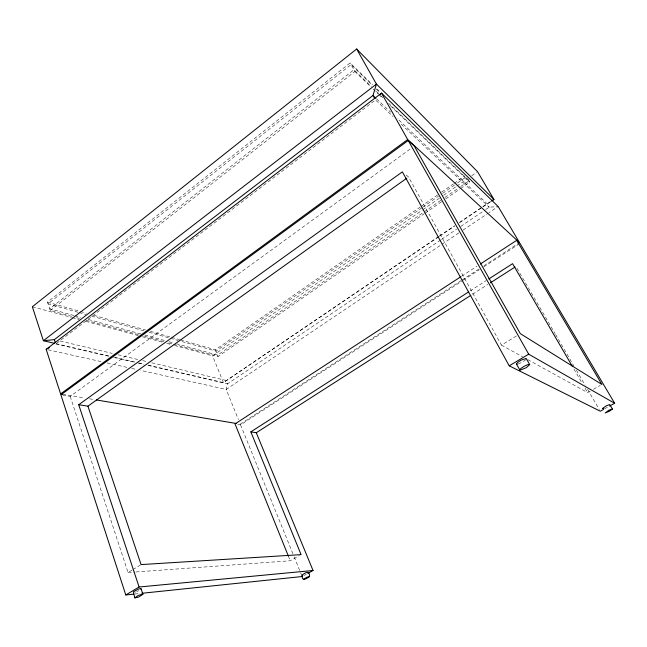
<?xml version="1.0" encoding="UTF-8"?>
<svg xmlns="http://www.w3.org/2000/svg" width="647" height="647" viewBox="0 0 647 647"><rect width="100%" height="100%" fill="white"/><g stroke="black" fill="none" stroke-linecap="round" stroke-linejoin="round"><path stroke-width="0.49" stroke-dasharray="3.23 2.43" d="M525.874 359.57L523.019 361.762L518.134 364.075M71.615 316.326L50.264 310.479L47.498 302.149L350.108 62.921L372.518 84.692M50.264 310.479L354.871 71.493L350.108 62.921M56.556 343.355L375.495 99.945L393.093 116.557M62.767 395.155L70.2 396.401L410.991 148.438M180.464 339.877L215.411 349.792L420.178 207.072M421.003 206.498L437.59 194.941M441.731 192.046L453.337 183.958M454.17 183.384L464.942 175.871M421.909 207.76L215.952 351.127L179.073 340.734M422.742 207.186L438.456 196.243M442.588 193.364L456.653 183.578M457.478 183.004L466.576 176.663M174.577 345.498L212.564 355.85L422.07 210.275M422.895 209.701L439.459 198.192M443.599 195.313L456.014 186.684M456.847 186.11L467.611 178.629M471.752 175.749L476.718 172.296M440.785 200.36L217.594 355.13L176.833 343.88M444.934 197.489L459.863 187.129M460.696 186.554L468.994 180.804L388.653 103.294M173.501 344.244L218.136 356.473L424.117 213.817M424.95 213.243L441.561 201.743M445.718 198.864L459.831 189.086M460.664 188.512L469.803 182.187L467.061 177.496M438.569 236.551L223.433 382.62L147.67 364.989M439.402 235.985L454.461 225.787M459.483 222.39L482.064 207.089M482.897 206.522L490.523 201.565M438.852 236.753L223.433 382.62L212.564 355.85M439.685 236.195L454.72 226.013M459.726 222.625L482.274 207.355M483.107 206.789L490.62 201.702M440.68 239.964L227.518 383.865L226.199 389.429L238.444 419.588M441.513 239.398L456.564 229.248M460.737 226.426L484.983 210.057M485.816 209.491L489.164 207.234L498.141 206.506L488.938 212.693M458.812 232.96L226.199 389.429L140.617 370.391M463.001 230.146L488.105 213.259M461.699 276.172L476.92 266.249M461.149 280.588L240.296 424.149L238.306 423.817M461.998 280.038L478.917 269.039M483.996 265.739L517.843 243.741M237.813 424.4L240.579 424.861L462.403 280.774M463.252 280.224L479.338 269.775M483.568 267.025L519.129 243.927M470.078 290.98L486.229 280.604M472.504 294.272L487.83 284.454M70.2 396.401L128.057 572.53L132.125 570.056M132.942 569.554L140.27 565.098M406.203 175.046L408.5 176.963L501.441 345.118L516.88 335.712M136.113 571.948L290.244 560.763L299.424 555.571M527.815 359.651L587.589 392.575L590.121 391.144M593.485 389.243L600.222 385.434M303.823 575.604L306.338 574.204M604.524 408.88L607.897 407.012M138.765 590.654L136.711 591.633M134.746 592.312L135.684 592.021M134.802 594.019L139.817 593.493M128.057 572.53L135.102 572.021M62.597 394.266L84.442 397.937M89.407 398.778L94.365 399.611M48.145 349.825L102.25 361.859M107.167 362.959L127.823 367.553M131.762 368.426L136.679 369.518M56.152 343.686L109.294 356.06M115.198 357.435L137.827 362.7M138.814 362.927L143.731 364.075M55.747 343.969L108.753 356.279M113.662 357.419L134.277 362.207M138.199 363.121L144.087 364.487M148.017 365.401L227.518 383.865L226.127 380.444L151.511 362.724M60.22 341.05L112.246 353.399M118.134 354.799L138.749 359.7M142.68 360.63L147.589 361.794M32.35 306.743L71.316 317.362M72.286 317.628L79.112 319.481M85.93 321.341L138.531 335.672M142.429 336.739L162.882 342.312M166.78 343.371L170.679 344.43M76.467 317.653L80.349 318.72M86.172 320.314L139.542 334.936M144.394 336.262L163.796 341.584M168.649 342.91L172.531 343.978M73.968 315.501L49.706 308.805L353.917 69.771L371.289 86.536M74.939 315.768L80.762 317.378M88.526 319.521L140.925 333.973M144.807 335.049L165.187 340.67M169.069 341.745L172.951 342.813M78.133 312.291L48.048 303.807L351.062 64.627L372.001 84.935M79.104 312.558L85.897 314.474M91.72 316.116L144.135 330.884M148.988 332.251L169.368 337.993M170.339 338.268L178.103 340.459M47.498 302.149L79.524 311.239M80.495 311.514L86.318 313.164M94.082 315.372L145.526 329.962M150.379 331.337L170.759 337.127M171.73 337.402L179.494 339.602M501.441 345.118L522.541 356.74M401.156 124.175L489.164 207.234L487.078 203.692L397.129 118.361M376.651 98.942L390.545 112.117M354.871 71.493L370.149 86.205M373.06 89.011L378.147 93.912M378.875 94.616L382.514 98.118M390.513 105.825L469.803 182.187M376.352 91.421L379.975 94.915M380.695 95.61L382.87 97.705M376.328 89.14L379.943 92.642M376.861 88.906L380.476 92.424M516.937 268.214L555.061 333.609M555.571 334.483L573.873 365.878M576.412 370.238L585.05 385.062M587.589 389.421L599.284 409.478M573.905 369.057L581.507 382.126M585.058 388.224L587.589 392.575M215.411 349.792L218.136 356.473M240.579 424.861L293.795 555.935M294.175 556.865L300.248 571.843M300.629 572.781L301.769 575.595M288.352 556.072L290.244 560.763"/><path stroke-width="0.97" d="M516.427 364.067L517.624 362.457L521.045 360.185L526.124 358.414L529.715 364.568L526.326 367.682L519.986 370.205L516.427 364.067L517.276 364.269M519.727 370.003L520.932 368.41L524.377 366.153L528.017 364.552L529.715 364.568M301.914 575.207C304.769 573.088 309.784 569.376 309.565 576.639C306.411 578.677 301.51 582.09 302.343 575.28M303.589 579.316L306.597 577.367L309.662 576.453M307.98 572.352L307.592 572.813M612.426 409.033L609.676 411.104L605.204 412.964L608.778 410.263L612.426 409.033L609.741 404.553L606.207 405.895L602.535 408.492L603.594 408.411M140.868 589.223L140.755 588.544L138.49 589.037L133.282 591.851L134.891 597.901L138.507 597.092L142.914 594.342L141.062 588.649M380.307 94.478L381.512 93.103L498.141 206.506L519.541 242.641L407.691 139.55L381.512 93.103L46.172 349.388L60.616 393.934L62.597 394.266M492.294 200.57L493.96 199.446L477.551 171.722L356.643 49.01L32.35 306.743L43.365 340.71L54.186 343.233M491.38 201.039L493.96 199.446L376.433 84.102L43.365 340.71L54.324 339.651L372.995 95.473L376.433 84.102L356.643 49.01M60.616 393.934L407.691 139.55M480.309 264.041L516.678 240.336L601.912 384.48L520.309 333.626L414.266 146.06L408.233 140.504L60.907 394.848L125.785 594.965L133.8 594.124M78.716 404.723L87.927 406.179L141.078 564.596L301.09 554.625L250.826 431.873L256.285 432.738L313.035 570.492L139.097 587.007L78.716 404.723L402.369 171.851L509.221 365.822L600.303 411.225L603.675 409.349M87.927 406.179L406.858 178.135M460.858 276.722L235.039 423.931L288.352 556.072M250.826 431.873L468.379 292.072M488.776 278.962L512.57 263.677L572.385 366.445M256.285 432.738L470.806 295.356M490.386 282.82L515.069 267.009M125.785 594.965L139.097 587.007M509.221 365.822L528.696 354.184L614.65 403.267L609.587 406.073M46.172 349.388L49.657 347.423M308.012 573.282L313.035 570.492M141.814 593.291L302.149 576.526M96.354 399.943L236.325 423.486M142.882 594.124L138.207 595.394L134.891 597.901M516.678 240.336L519.978 243.377L614.65 403.267M375.923 98.247L372.995 95.473L374.662 98.457M408.233 140.504L528.696 354.184M54.324 339.651L55.181 342.239"/></g></svg>
